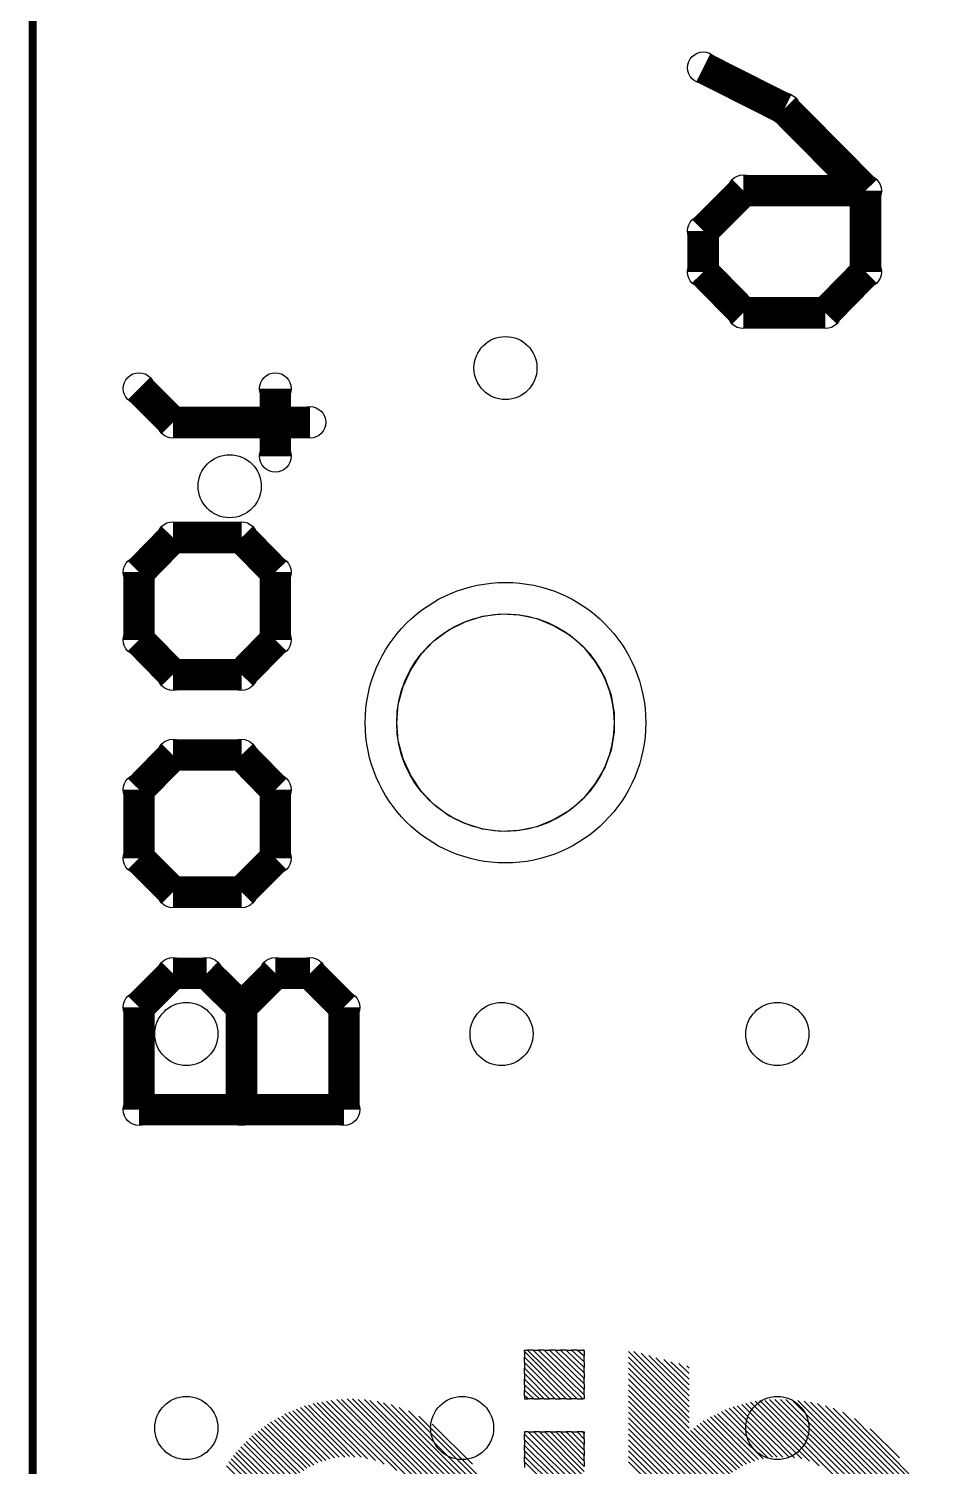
# Model space of a CAD drawing. Extents: x 0 to 23.8, y 0 to 22.7.
# Drawn here: x 2.824 to 5.718, y 15.152 to 19.785 of the extents above; entities that cross this region are included whole.
import ezdxf

# ---------------------------------------------------------------- set-up
doc = ezdxf.new("R2010")
doc.units = 0
doc.layers.get('0').update_dxf_attribs({"linetype": 'CONTINUOUS'})
for name, color, linetype in [('XIAOESP32C3_GBO', 7, 'CONTINUOUS'), ('XIAOESP32C3_GBS', 6, 'CONTINUOUS'), ('XIAOESP32C3_TXT', 14, 'CONTINUOUS')]:
    doc.layers.add(name, color=color, linetype=linetype)

# ---------------------------------------------------------------- blocks, each defined once
blk = doc.blocks.new('ROUND_2')
blk.add_circle((0, 0), 0.0508)
blk = doc.blocks.new('ROUND_3')
blk.add_circle((0, 0), 0)
blk = doc.blocks.new('ROUND_26')
blk.add_circle((0, 0), 0.4521)
blk = doc.blocks.new('ROUND_24')
blk.add_circle((0, 0), 0.1016)
blk = doc.blocks.new('ROUND_69')
blk.add_circle((0, 0), 0.3505)

msp = doc.modelspace()

# ---------------------------------------------------------------- linework, layer by layer
at = {"layer": 'XIAOESP32C3_GBO'}
for points, const_width in [([(2.83718, 20.08886), (2.83718, 6.11886)], 0.0254), ([(5.26034, 19.52752), (4.99872, 19.6596)], 0.1016), ([(5.52196, 19.26336), (5.26034, 19.52752)], 0.1016), ([(4.99872, 19.13382), (5.12826, 19.26336)], 0.1016), ([(5.12826, 19.26336), (5.52196, 19.26336)], 0.1016), ([(5.52196, 19.26336), (5.52196, 19.00174)], 0.1016), ([(4.99872, 19.00174), (4.99872, 19.13382)], 0.1016), ([(5.12826, 18.86966), (4.99872, 19.00174)], 0.1016), ([(5.52196, 19.00174), (5.39242, 18.86966)], 0.1016), ([(5.39242, 18.86966), (5.12826, 18.86966)], 0.1016), ([(3.2893, 18.5166), (3.18008, 18.62582)], 0.1016), ([(3.6195, 18.62582), (3.6195, 18.40738)], 0.1016), ([(3.73126, 18.5166), (3.2893, 18.5166)], 0.1016), ([(3.18008, 18.034), (3.2893, 18.14576)], 0.1016), ([(3.2893, 18.14576), (3.51028, 18.14576)], 0.1016), ([(3.51028, 18.14576), (3.6195, 18.034)], 0.1016), ([(3.18008, 17.81556), (3.18008, 18.034)], 0.1016), ([(3.6195, 18.034), (3.6195, 17.81556)], 0.1016), ([(3.2893, 17.7038), (3.18008, 17.81556)], 0.1016), ([(3.6195, 17.81556), (3.51028, 17.7038)], 0.1016), ([(3.51028, 17.7038), (3.2893, 17.7038)], 0.1016), ([(3.18008, 17.33296), (3.2893, 17.44472)], 0.1016), ([(3.2893, 17.44472), (3.51028, 17.44472)], 0.1016), ([(3.51028, 17.44472), (3.6195, 17.33296)], 0.1016), ([(3.18008, 17.11198), (3.18008, 17.33296)], 0.1016), ([(3.6195, 17.33296), (3.6195, 17.11198)], 0.1016), ([(3.2893, 17.00276), (3.18008, 17.11198)], 0.1016), ([(3.6195, 17.11198), (3.51028, 17.00276)], 0.1016), ([(3.51028, 17.00276), (3.2893, 17.00276)], 0.1016), ([(3.2893, 16.74114), (3.18008, 16.63192)], 0.1016), ([(3.39852, 16.74114), (3.2893, 16.74114)], 0.1016), ([(3.51028, 16.63192), (3.39852, 16.74114)], 0.1016), ([(3.6195, 16.74114), (3.51028, 16.63192)], 0.1016), ([(3.73126, 16.74114), (3.6195, 16.74114)], 0.1016), ([(3.84048, 16.63192), (3.73126, 16.74114)], 0.1016), ([(3.18008, 16.63192), (3.18008, 16.30172)], 0.1016), ([(3.51028, 16.63192), (3.51028, 16.30172)], 0.1016), ([(3.84048, 16.30172), (3.84048, 16.63192)], 0.1016), ([(3.18008, 16.30172), (3.84048, 16.30172)], 0.1016)]:
    msp.add_lwpolyline(points, dxfattribs=dict(at, const_width=const_width))
for points in [[(4.23164, 17.87398), (4.28752, 17.89176)], [(4.28752, 17.89176), (4.34594, 17.89938)], [(4.34594, 17.89938), (4.4069, 17.89684)], [(4.4069, 17.89684), (4.46278, 17.88414)], [(4.46278, 17.88414), (4.51866, 17.86128)], [(4.13004, 17.81302), (4.1783, 17.84858)], [(4.1783, 17.84858), (4.23164, 17.87398)], [(4.51866, 17.86128), (4.56946, 17.8308)], [(4.0894, 17.76984), (4.13004, 17.81302)], [(4.56946, 17.8308), (4.61518, 17.79016)], [(4.05638, 17.71904), (4.0894, 17.76984)], [(4.61518, 17.79016), (4.65074, 17.74444)], [(4.65074, 17.74444), (4.68122, 17.69364)], [(4.03098, 17.6657), (4.05638, 17.71904)], [(4.01574, 17.60728), (4.03098, 17.6657)], [(4.68122, 17.69364), (4.70154, 17.63776)], [(4.01066, 17.54886), (4.01574, 17.60728)], [(4.70154, 17.63776), (4.7117, 17.57934)], [(4.7117, 17.57934), (4.7117, 17.51838)], [(4.01574, 17.49044), (4.01066, 17.54886)], [(4.7117, 17.51838), (4.70154, 17.45996)], [(4.03098, 17.43202), (4.01574, 17.49044)], [(4.05638, 17.37868), (4.03098, 17.43202)], [(4.70154, 17.45996), (4.68122, 17.40408)], [(4.0894, 17.32788), (4.05638, 17.37868)], [(4.68122, 17.40408), (4.65074, 17.35328)], [(4.13004, 17.2847), (4.0894, 17.32788)], [(4.65074, 17.35328), (4.61518, 17.30756)], [(4.1783, 17.24914), (4.13004, 17.2847)], [(4.61518, 17.30756), (4.56946, 17.26692)], [(4.23164, 17.22374), (4.1783, 17.24914)], [(4.51866, 17.23644), (4.46278, 17.21358)], [(4.56946, 17.26692), (4.51866, 17.23644)], [(4.28752, 17.20596), (4.23164, 17.22374)], [(4.34594, 17.19834), (4.28752, 17.20596)], [(4.4069, 17.20088), (4.34594, 17.19834)], [(4.46278, 17.21358), (4.4069, 17.20088)], [(4.42214, 15.52194), (4.42214, 15.52702)], [(4.42214, 15.52702), (4.4323, 15.52702)], [(4.57454, 15.36954), (4.42214, 15.52194)], [(4.42214, 15.52194), (4.42214, 15.50416)], [(4.45008, 15.52702), (4.4323, 15.52702)], [(4.4323, 15.52702), (4.59232, 15.36954)], [(4.6101, 15.36954), (4.45008, 15.52702)], [(4.45008, 15.52702), (4.46786, 15.52702)], [(4.46786, 15.52702), (4.61518, 15.38224)], [(4.48564, 15.52702), (4.46786, 15.52702)], [(4.61518, 15.40002), (4.48564, 15.52702)], [(4.48564, 15.52702), (4.50342, 15.52702)], [(4.50342, 15.52702), (4.61518, 15.4178)], [(4.5212, 15.52702), (4.50342, 15.52702)], [(4.61518, 15.43558), (4.5212, 15.52702)], [(4.5212, 15.52702), (4.53898, 15.52702)], [(4.53898, 15.52702), (4.61518, 15.45336)], [(4.55676, 15.52702), (4.53898, 15.52702)], [(4.61518, 15.47114), (4.55676, 15.52702)], [(4.55676, 15.52702), (4.57454, 15.52702)], [(4.57454, 15.52702), (4.61518, 15.48892)], [(4.59232, 15.52702), (4.57454, 15.52702)], [(4.61518, 15.5067), (4.59232, 15.52702)], [(4.59232, 15.52702), (4.6101, 15.52702)], [(4.6101, 15.52702), (4.61518, 15.52448)], [(4.61518, 15.52702), (4.6101, 15.52702)], [(4.61518, 15.52448), (4.61518, 15.52702)], [(4.61518, 15.52448), (4.61518, 15.5067)], [(4.75742, 15.52194), (4.953, 15.32636)], [(4.953, 15.34414), (4.7752, 15.52194)], [(4.42214, 15.50416), (4.55676, 15.36954)], [(4.42214, 15.48638), (4.42214, 15.50416)], [(4.53898, 15.36954), (4.42214, 15.48638)], [(4.42214, 15.48638), (4.42214, 15.4686)], [(4.61518, 15.48892), (4.61518, 15.5067)], [(4.61518, 15.48892), (4.61518, 15.47114)], [(4.953, 15.30858), (4.75742, 15.50416)], [(4.75742, 15.48638), (4.953, 15.29334)], [(4.79806, 15.51686), (4.953, 15.36192)], [(4.953, 15.3797), (4.82346, 15.50924)], [(4.84632, 15.50162), (4.953, 15.39748)], [(4.953, 15.41526), (4.87172, 15.49654)], [(4.89458, 15.48892), (4.953, 15.43304)], [(4.953, 15.45082), (4.91998, 15.48384)], [(4.94538, 15.47622), (4.953, 15.4686)], [(4.42214, 15.4686), (4.5212, 15.36954)], [(4.42214, 15.45082), (4.42214, 15.4686)], [(4.50342, 15.36954), (4.42214, 15.45082)], [(4.42214, 15.45082), (4.42214, 15.43304)], [(4.42214, 15.43304), (4.48564, 15.36954)], [(4.42214, 15.41526), (4.42214, 15.43304)], [(4.61518, 15.45336), (4.61518, 15.47114)], [(4.61518, 15.45336), (4.61518, 15.43558)], [(4.61518, 15.4178), (4.61518, 15.43558)], [(4.953, 15.27556), (4.75742, 15.4686)], [(4.75742, 15.45082), (5.08508, 15.1257)], [(5.07492, 15.11808), (4.75742, 15.43304)], [(4.4704, 15.36954), (4.42214, 15.41526)], [(4.42214, 15.41526), (4.42214, 15.39748)], [(4.42214, 15.39748), (4.45262, 15.36954)], [(4.42214, 15.3797), (4.42214, 15.39748)], [(4.61518, 15.4178), (4.61518, 15.40002)], [(4.61518, 15.38224), (4.61518, 15.40002)], [(4.61518, 15.38224), (4.61518, 15.36954)], [(4.75742, 15.41526), (5.06476, 15.10792)], [(5.05714, 15.1003), (4.75742, 15.39748)], [(3.84302, 15.18158), (3.68808, 15.33652)], [(3.70078, 15.3416), (3.85826, 15.18412)], [(3.87604, 15.18158), (3.71348, 15.34668)], [(3.72618, 15.34922), (3.89636, 15.18158)], [(3.91668, 15.1765), (3.74142, 15.3543)], [(3.75412, 15.35684), (3.94208, 15.17142)], [(3.97002, 15.15872), (3.76936, 15.35938)], [(3.7846, 15.36192), (4.01066, 15.1384)], [(4.32054, 14.8463), (3.79984, 15.36446)], [(3.81762, 15.367), (4.32308, 14.86154)], [(4.32562, 14.87678), (3.83286, 15.367)], [(3.85064, 15.36954), (4.32562, 14.89202)], [(4.32562, 14.9098), (3.86842, 15.36954)], [(3.8862, 15.367), (4.32562, 14.92758)], [(4.32562, 14.94536), (3.90652, 15.367)], [(3.9243, 15.36446), (4.32562, 14.96568)], [(4.32054, 14.986), (3.94716, 15.36192)], [(3.96748, 15.35684), (4.318, 15.00632)], [(4.31292, 15.02918), (3.99288, 15.35176)], [(4.01828, 15.3416), (4.3053, 15.05458)], [(4.43484, 15.36954), (4.42214, 15.3797)], [(4.42214, 15.3797), (4.42214, 15.36954)], [(4.42214, 15.36954), (4.43484, 15.36954)], [(4.45262, 15.36954), (4.43484, 15.36954)], [(4.45262, 15.36954), (4.4704, 15.36954)], [(4.48564, 15.36954), (4.4704, 15.36954)], [(4.48564, 15.36954), (4.50342, 15.36954)], [(4.5212, 15.36954), (4.50342, 15.36954)], [(4.5212, 15.36954), (4.53898, 15.36954)], [(4.55676, 15.36954), (4.53898, 15.36954)], [(4.55676, 15.36954), (4.57454, 15.36954)], [(4.59232, 15.36954), (4.57454, 15.36954)], [(4.59232, 15.36954), (4.6101, 15.36954)], [(4.61518, 15.36954), (4.6101, 15.36954)], [(4.75742, 15.3797), (5.04698, 15.09014)], [(5.03936, 15.07998), (4.75742, 15.36192)], [(4.75742, 15.34414), (5.03174, 15.06982)], [(5.08254, 15.33906), (5.23748, 15.18158)], [(5.25526, 15.18158), (5.09524, 15.34414)], [(5.10794, 15.34668), (5.27558, 15.18158)], [(5.29336, 15.17904), (5.12318, 15.35176)], [(5.13588, 15.3543), (5.31622, 15.1765)], [(5.34162, 15.16888), (5.15112, 15.35938)], [(5.16636, 15.36192), (5.3721, 15.15364)], [(5.42798, 15.11554), (5.1816, 15.36446)], [(5.19684, 15.36446), (5.71246, 14.84884)], [(5.715, 14.86662), (5.21208, 15.367)], [(5.22986, 15.367), (5.71754, 14.88186)], [(5.71754, 14.8971), (5.24764, 15.367)], [(5.26542, 15.367), (5.71754, 14.91488)], [(5.71754, 14.93266), (5.2832, 15.367)], [(5.30352, 15.36446), (5.71754, 14.95298)], [(5.715, 14.97076), (5.32384, 15.36192)], [(5.34416, 15.35938), (5.71246, 14.99108)], [(5.70738, 15.01394), (5.36702, 15.3543)], [(5.39242, 15.34668), (5.69976, 15.03934)], [(5.69214, 15.06474), (5.41782, 15.33906)], [(3.60426, 15.29588), (3.74396, 15.15618)], [(3.75666, 15.1638), (3.61696, 15.30096)], [(3.62712, 15.30858), (3.76936, 15.16888)], [(3.78206, 15.17142), (3.63982, 15.31366)], [(3.64998, 15.32128), (3.79476, 15.1765)], [(3.81, 15.17904), (3.66268, 15.32636)], [(3.67538, 15.33144), (3.82524, 15.18158)], [(4.29514, 15.08506), (4.04876, 15.33144)], [(4.08178, 15.31366), (4.27736, 15.11808)], [(5.02666, 15.05966), (4.75742, 15.32636)], [(4.75742, 15.30858), (5.01904, 15.0495)], [(5.01396, 15.0368), (4.75742, 15.2908)], [(4.98856, 15.2908), (5.12572, 15.15364)], [(5.13842, 15.15872), (4.99872, 15.29842)], [(5.01142, 15.3035), (5.15112, 15.1638)], [(5.16382, 15.16888), (5.02158, 15.31112)], [(5.03428, 15.3162), (5.17652, 15.17396)], [(5.19176, 15.1765), (5.04444, 15.32128)], [(5.05714, 15.3289), (5.207, 15.17904)], [(5.22224, 15.18158), (5.06984, 15.33398)], [(5.4483, 15.32636), (5.67944, 15.09522)], [(5.66166, 15.12824), (5.4864, 15.30604)], [(3.6703, 15.10538), (3.53568, 15.24254)], [(3.5433, 15.25016), (3.68046, 15.11554)], [(3.69062, 15.12316), (3.55346, 15.25778)], [(3.56362, 15.2654), (3.69824, 15.13078)], [(3.71094, 15.1384), (3.57378, 15.27302)], [(3.58394, 15.28064), (3.7211, 15.14602)], [(3.73126, 15.1511), (3.5941, 15.28826)], [(4.2545, 15.15872), (4.12496, 15.28826)], [(4.43484, 15.26286), (4.42214, 15.26286)], [(4.42214, 15.26286), (4.42214, 15.25524)], [(4.42214, 15.23746), (4.42214, 15.25524)], [(4.42214, 15.25524), (4.61518, 15.06474)], [(4.61518, 15.08252), (4.43484, 15.26286)], [(4.43484, 15.26286), (4.45262, 15.26286)], [(4.45262, 15.26286), (4.61518, 15.1003)], [(4.4704, 15.26286), (4.45262, 15.26286)], [(4.61518, 15.11808), (4.4704, 15.26286)], [(4.4704, 15.26286), (4.48818, 15.26286)], [(4.48818, 15.26286), (4.61518, 15.13586)], [(4.50596, 15.26286), (4.48818, 15.26286)], [(4.61518, 15.1511), (4.50596, 15.26286)], [(4.50596, 15.26286), (4.52374, 15.26286)], [(4.52374, 15.26286), (4.61518, 15.16888)], [(4.53898, 15.26286), (4.52374, 15.26286)], [(4.61518, 15.18666), (4.53898, 15.26286)], [(4.53898, 15.26286), (4.55676, 15.26286)], [(4.55676, 15.26286), (4.61518, 15.20444)], [(4.57454, 15.26286), (4.55676, 15.26286)], [(4.61518, 15.22222), (4.57454, 15.26286)], [(4.57454, 15.26286), (4.59232, 15.26286)], [(4.59232, 15.26286), (4.61518, 15.24)], [(4.6101, 15.26286), (4.59232, 15.26286)], [(4.61518, 15.25778), (4.6101, 15.26286)], [(4.6101, 15.26286), (4.61518, 15.26286)], [(4.61518, 15.26286), (4.61518, 15.25778)], [(4.61518, 15.24), (4.61518, 15.25778)], [(4.75742, 15.27302), (5.00634, 15.0241)], [(5.00126, 15.0114), (4.75742, 15.25524)], [(5.0927, 15.13332), (4.95808, 15.26794)], [(4.96824, 15.27556), (5.1054, 15.14094)], [(5.11556, 15.14602), (4.9784, 15.28318)], [(5.63118, 15.17904), (5.5372, 15.27302)], [(3.4925, 15.19682), (3.6322, 15.05712)], [(3.63982, 15.06728), (3.50012, 15.20444)], [(3.50774, 15.2146), (3.64744, 15.07744)], [(3.65506, 15.0876), (3.5179, 15.22476)], [(3.52552, 15.23238), (3.66268, 15.09776)], [(4.61518, 15.04696), (4.42214, 15.23746)], [(4.42214, 15.23746), (4.42214, 15.21968)], [(4.42214, 15.2019), (4.42214, 15.21968)], [(4.42214, 15.21968), (4.61518, 15.02918)], [(4.61518, 15.0114), (4.42214, 15.2019)], [(4.42214, 15.2019), (4.42214, 15.18412)], [(4.61518, 15.24), (4.61518, 15.22222)], [(4.61518, 15.20444), (4.61518, 15.22222)], [(4.61518, 15.20444), (4.61518, 15.18666)], [(4.75742, 15.23746), (4.99618, 14.9987)], [(4.99364, 14.986), (4.75742, 15.21968)], [(4.75742, 15.2019), (4.98856, 14.97076)], [(3.46202, 15.15364), (3.60934, 15.00886)], [(3.61442, 15.02156), (3.46964, 15.16634)], [(3.47726, 15.1765), (3.6195, 15.03426)], [(3.62712, 15.04442), (3.48488, 15.18666)], [(4.42214, 15.16634), (4.42214, 15.18412)], [(4.42214, 15.18412), (4.61518, 14.99362)], [(4.61518, 14.97584), (4.42214, 15.16634)], [(4.42214, 15.16634), (4.42214, 15.14856)], [(4.61518, 15.16888), (4.61518, 15.18666)], [(4.61518, 15.16888), (4.61518, 15.1511)], [(4.98602, 14.95806), (4.75742, 15.18412)], [(4.75742, 15.16634), (4.98348, 14.94028)]]:
    msp.add_lwpolyline(points, dxfattribs=at)
at = {"layer": 'XIAOESP32C3_GBS', "const_width": 0.0254}
msp.add_lwpolyline([(2.83718, 20.08886), (2.83718, 6.11886)], dxfattribs=at)
at = {"layer": 'XIAOESP32C3_GBS'}
for points in [[(4.23164, 17.87398), (4.28752, 17.89176)], [(4.28752, 17.89176), (4.34594, 17.89938)], [(4.34594, 17.89938), (4.4069, 17.89684)], [(4.4069, 17.89684), (4.46278, 17.88414)], [(4.46278, 17.88414), (4.51866, 17.86128)], [(4.13004, 17.81302), (4.1783, 17.84858)], [(4.1783, 17.84858), (4.23164, 17.87398)], [(4.51866, 17.86128), (4.56946, 17.8308)], [(4.0894, 17.76984), (4.13004, 17.81302)], [(4.56946, 17.8308), (4.61518, 17.79016)], [(4.05638, 17.71904), (4.0894, 17.76984)], [(4.61518, 17.79016), (4.65074, 17.74444)], [(4.65074, 17.74444), (4.68122, 17.69364)], [(4.03098, 17.6657), (4.05638, 17.71904)], [(4.01574, 17.60728), (4.03098, 17.6657)], [(4.68122, 17.69364), (4.70154, 17.63776)], [(4.01066, 17.54886), (4.01574, 17.60728)], [(4.70154, 17.63776), (4.7117, 17.57934)], [(4.7117, 17.57934), (4.7117, 17.51838)], [(4.01574, 17.49044), (4.01066, 17.54886)], [(4.7117, 17.51838), (4.70154, 17.45996)], [(4.03098, 17.43202), (4.01574, 17.49044)], [(4.05638, 17.37868), (4.03098, 17.43202)], [(4.70154, 17.45996), (4.68122, 17.40408)], [(4.0894, 17.32788), (4.05638, 17.37868)], [(4.68122, 17.40408), (4.65074, 17.35328)], [(4.13004, 17.2847), (4.0894, 17.32788)], [(4.65074, 17.35328), (4.61518, 17.30756)], [(4.1783, 17.24914), (4.13004, 17.2847)], [(4.61518, 17.30756), (4.56946, 17.26692)], [(4.23164, 17.22374), (4.1783, 17.24914)], [(4.51866, 17.23644), (4.46278, 17.21358)], [(4.56946, 17.26692), (4.51866, 17.23644)], [(4.28752, 17.20596), (4.23164, 17.22374)], [(4.34594, 17.19834), (4.28752, 17.20596)], [(4.4069, 17.20088), (4.34594, 17.19834)], [(4.46278, 17.21358), (4.4069, 17.20088)]]:
    msp.add_lwpolyline(points, dxfattribs=at)

# ---------------------------------------------------------------- block references
at = {"layer": 'XIAOESP32C3_GBO'}
for name, p in [('ROUND_2', (4.99872, 19.6596)), ('ROUND_2', (5.26034, 19.52752)), ('ROUND_2', (5.12826, 19.26336)), ('ROUND_2', (5.12826, 19.26336)), ('ROUND_2', (5.52196, 19.26336)), ('ROUND_2', (5.52196, 19.26336)), ('ROUND_2', (4.99872, 19.13382)), ('ROUND_2', (4.99872, 19.00174)), ('ROUND_2', (5.52196, 19.00174)), ('ROUND_2', (5.12826, 18.86966)), ('ROUND_2', (5.39242, 18.86966)), ('ROUND_2', (3.18008, 18.62582)), ('ROUND_2', (3.6195, 18.62582)), ('ROUND_2', (3.2893, 18.5166)), ('ROUND_2', (3.73126, 18.5166)), ('ROUND_2', (3.6195, 18.40738)), ('ROUND_2', (3.2893, 18.14576)), ('ROUND_2', (3.2893, 18.14576)), ('ROUND_2', (3.51028, 18.14576)), ('ROUND_2', (3.18008, 18.034)), ('ROUND_2', (3.6195, 18.034)), ('ROUND_3', (4.34594, 17.89938)), ('ROUND_3', (4.4069, 17.89684)), ('ROUND_3', (4.28752, 17.89176)), ('ROUND_3', (4.46278, 17.88414)), ('ROUND_3', (4.23164, 17.87398)), ('ROUND_3', (4.51866, 17.86128)), ('ROUND_3', (4.1783, 17.84858)), ('ROUND_2', (3.18008, 17.81556)), ('ROUND_2', (3.6195, 17.81556)), ('ROUND_3', (4.56946, 17.8308)), ('ROUND_3', (4.13004, 17.81302)), ('ROUND_3', (4.61518, 17.79016)), ('ROUND_3', (4.0894, 17.76984)), ('ROUND_3', (4.65074, 17.74444)), ('ROUND_2', (3.2893, 17.7038)), ('ROUND_2', (3.51028, 17.7038)), ('ROUND_3', (4.05638, 17.71904)), ('ROUND_3', (4.68122, 17.69364)), ('ROUND_3', (4.03098, 17.6657)), ('ROUND_3', (4.70154, 17.63776)), ('ROUND_3', (4.01574, 17.60728)), ('ROUND_3', (4.7117, 17.57934)), ('ROUND_3', (4.01066, 17.54886)), ('ROUND_3', (4.01066, 17.54886)), ('ROUND_3', (4.7117, 17.51838)), ('ROUND_3', (4.01574, 17.49044)), ('ROUND_2', (3.2893, 17.44472)), ('ROUND_2', (3.2893, 17.44472)), ('ROUND_2', (3.51028, 17.44472)), ('ROUND_3', (4.70154, 17.45996)), ('ROUND_3', (4.03098, 17.43202)), ('ROUND_3', (4.68122, 17.40408)), ('ROUND_3', (4.05638, 17.37868)), ('ROUND_2', (3.18008, 17.33296)), ('ROUND_2', (3.6195, 17.33296)), ('ROUND_3', (4.65074, 17.35328)), ('ROUND_3', (4.0894, 17.32788)), ('ROUND_3', (4.61518, 17.30756)), ('ROUND_3', (4.13004, 17.2847)), ('ROUND_3', (4.56946, 17.26692)), ('ROUND_3', (4.1783, 17.24914)), ('ROUND_3', (4.51866, 17.23644)), ('ROUND_3', (4.23164, 17.22374)), ('ROUND_3', (4.46278, 17.21358)), ('ROUND_3', (4.28752, 17.20596)), ('ROUND_3', (4.4069, 17.20088)), ('ROUND_3', (4.34594, 17.19834)), ('ROUND_2', (3.18008, 17.11198)), ('ROUND_2', (3.6195, 17.11198)), ('ROUND_2', (3.2893, 17.00276)), ('ROUND_2', (3.51028, 17.00276)), ('ROUND_2', (3.2893, 16.74114)), ('ROUND_2', (3.2893, 16.74114)), ('ROUND_2', (3.39852, 16.74114)), ('ROUND_2', (3.6195, 16.74114)), ('ROUND_2', (3.73126, 16.74114)), ('ROUND_2', (3.18008, 16.63192)), ('ROUND_2', (3.51028, 16.63192)), ('ROUND_2', (3.51028, 16.63192)), ('ROUND_2', (3.84048, 16.63192)), ('ROUND_2', (3.18008, 16.30172)), ('ROUND_2', (3.51028, 16.30172)), ('ROUND_2', (3.84048, 16.30172)), ('ROUND_3', (4.45008, 15.52702)), ('ROUND_3', (4.46786, 15.52702)), ('ROUND_3', (4.48564, 15.52702)), ('ROUND_3', (4.50342, 15.52702)), ('ROUND_3', (4.5212, 15.52702)), ('ROUND_3', (4.53898, 15.52702)), ('ROUND_3', (4.55676, 15.52702)), ('ROUND_3', (4.57454, 15.52702)), ('ROUND_3', (4.59232, 15.52702)), ('ROUND_3', (4.6101, 15.52702)), ('ROUND_3', (4.61518, 15.52702)), ('ROUND_3', (4.6101, 15.52702)), ('ROUND_3', (4.59232, 15.52702)), ('ROUND_3', (4.57454, 15.52702)), ('ROUND_3', (4.55676, 15.52702)), ('ROUND_3', (4.53898, 15.52702)), ('ROUND_3', (4.5212, 15.52702)), ('ROUND_3', (4.50342, 15.52702)), ('ROUND_3', (4.48564, 15.52702)), ('ROUND_3', (4.46786, 15.52702)), ('ROUND_3', (4.45008, 15.52702)), ('ROUND_3', (4.4323, 15.52702)), ('ROUND_3', (4.42214, 15.52702)), ('ROUND_3', (4.4323, 15.52702)), ('ROUND_3', (4.61518, 15.52448)), ('ROUND_3', (4.61518, 15.52448)), ('ROUND_3', (4.75742, 15.52194)), ('ROUND_3', (4.7752, 15.52194)), ('ROUND_3', (4.42214, 15.52194)), ('ROUND_3', (4.42214, 15.52194)), ('ROUND_3', (4.79806, 15.51686)), ('ROUND_3', (4.82346, 15.50924)), ('ROUND_3', (4.61518, 15.5067)), ('ROUND_3', (4.61518, 15.5067)), ('ROUND_3', (4.75742, 15.50416)), ('ROUND_3', (4.42214, 15.50416)), ('ROUND_3', (4.42214, 15.50416)), ('ROUND_3', (4.84632, 15.50162)), ('ROUND_3', (4.87172, 15.49654)), ('ROUND_3', (4.89458, 15.48892)), ('ROUND_3', (4.61518, 15.48892)), ('ROUND_3', (4.61518, 15.48892)), ('ROUND_3', (4.75742, 15.48638)), ('ROUND_3', (4.42214, 15.48638)), ('ROUND_3', (4.42214, 15.48638)), ('ROUND_3', (4.91998, 15.48384)), ('ROUND_3', (4.94538, 15.47622)), ('ROUND_3', (4.61518, 15.47114)), ('ROUND_3', (4.61518, 15.47114)), ('ROUND_3', (4.75742, 15.4686)), ('ROUND_3', (4.953, 15.4686)), ('ROUND_3', (4.42214, 15.4686)), ('ROUND_3', (4.42214, 15.4686)), ('ROUND_3', (4.61518, 15.45336)), ('ROUND_3', (4.61518, 15.45336)), ('ROUND_3', (4.953, 15.45082)), ('ROUND_3', (4.75742, 15.45082)), ('ROUND_3', (4.42214, 15.45082)), ('ROUND_3', (4.42214, 15.45082)), ('ROUND_3', (4.61518, 15.43558)), ('ROUND_3', (4.61518, 15.43558)), ('ROUND_3', (4.953, 15.43304)), ('ROUND_3', (4.75742, 15.43304)), ('ROUND_3', (4.42214, 15.43304)), ('ROUND_3', (4.42214, 15.43304)), ('ROUND_3', (4.61518, 15.4178)), ('ROUND_3', (4.61518, 15.4178)), ('ROUND_3', (4.953, 15.41526)), ('ROUND_3', (4.75742, 15.41526)), ('ROUND_3', (4.42214, 15.41526)), ('ROUND_3', (4.42214, 15.41526)), ('ROUND_3', (4.61518, 15.40002)), ('ROUND_3', (4.61518, 15.40002)), ('ROUND_3', (4.953, 15.39748)), ('ROUND_3', (4.75742, 15.39748)), ('ROUND_3', (4.42214, 15.39748)), ('ROUND_3', (4.42214, 15.39748)), ('ROUND_3', (4.61518, 15.38224)), ('ROUND_3', (4.61518, 15.38224)), ('ROUND_3', (4.953, 15.3797)), ('ROUND_3', (4.75742, 15.3797)), ('ROUND_3', (4.42214, 15.3797)), ('ROUND_3', (4.42214, 15.3797)), ('ROUND_3', (3.85064, 15.36954)), ('ROUND_3', (3.86842, 15.36954)), ('ROUND_3', (4.61518, 15.36954)), ('ROUND_3', (4.6101, 15.36954)), ('ROUND_3', (4.59232, 15.36954)), ('ROUND_3', (4.57454, 15.36954)), ('ROUND_3', (4.55676, 15.36954)), ('ROUND_3', (4.53898, 15.36954)), ('ROUND_3', (4.5212, 15.36954)), ('ROUND_3', (4.50342, 15.36954)), ('ROUND_3', (4.48564, 15.36954)), ('ROUND_3', (4.4704, 15.36954)), ('ROUND_3', (4.45262, 15.36954)), ('ROUND_3', (4.43484, 15.36954)), ('ROUND_3', (4.42214, 15.36954)), ('ROUND_3', (4.43484, 15.36954)), ('ROUND_3', (4.45262, 15.36954)), ('ROUND_3', (4.4704, 15.36954)), ('ROUND_3', (4.48564, 15.36954)), ('ROUND_3', (4.50342, 15.36954)), ('ROUND_3', (4.5212, 15.36954)), ('ROUND_3', (4.53898, 15.36954)), ('ROUND_3', (4.55676, 15.36954)), ('ROUND_3', (4.57454, 15.36954)), ('ROUND_3', (4.59232, 15.36954)), ('ROUND_3', (4.6101, 15.36954)), ('ROUND_3', (5.2832, 15.367)), ('ROUND_3', (5.26542, 15.367)), ('ROUND_3', (5.24764, 15.367)), ('ROUND_3', (5.22986, 15.367)), ('ROUND_3', (5.21208, 15.367)), ('ROUND_3', (3.81762, 15.367)), ('ROUND_3', (3.83286, 15.367)), ('ROUND_3', (3.8862, 15.367)), ('ROUND_3', (3.90652, 15.367)), ('ROUND_3', (5.30352, 15.36446)), ('ROUND_3', (5.19684, 15.36446)), ('ROUND_3', (5.1816, 15.36446)), ('ROUND_3', (3.79984, 15.36446)), ('ROUND_3', (3.9243, 15.36446)), ('ROUND_3', (5.32384, 15.36192)), ('ROUND_3', (5.16636, 15.36192)), ('ROUND_3', (4.953, 15.36192)), ('ROUND_3', (4.75742, 15.36192)), ('ROUND_3', (3.7846, 15.36192)), ('ROUND_3', (3.94716, 15.36192)), ('ROUND_3', (5.34416, 15.35938)), ('ROUND_3', (5.15112, 15.35938)), ('ROUND_3', (3.76936, 15.35938)), ('ROUND_3', (3.75412, 15.35684)), ('ROUND_3', (3.96748, 15.35684)), ('ROUND_3', (5.36702, 15.3543)), ('ROUND_3', (5.13588, 15.3543)), ('ROUND_3', (3.74142, 15.3543)), ('ROUND_3', (5.12318, 15.35176)), ('ROUND_3', (3.99288, 15.35176)), ('ROUND_3', (3.72618, 15.34922)), ('ROUND_3', (5.39242, 15.34668)), ('ROUND_3', (5.10794, 15.34668)), ('ROUND_3', (3.71348, 15.34668)), ('ROUND_3', (5.09524, 15.34414)), ('ROUND_3', (4.953, 15.34414)), ('ROUND_3', (4.75742, 15.34414)), ('ROUND_3', (3.70078, 15.3416)), ('ROUND_3', (4.01828, 15.3416)), ('ROUND_3', (5.41782, 15.33906)), ('ROUND_3', (5.08254, 15.33906)), ('ROUND_3', (3.68808, 15.33652)), ('ROUND_3', (5.06984, 15.33398)), ('ROUND_3', (3.67538, 15.33144)), ('ROUND_3', (4.04876, 15.33144)), ('ROUND_3', (5.05714, 15.3289)), ('ROUND_3', (5.4483, 15.32636)), ('ROUND_3', (4.953, 15.32636)), ('ROUND_3', (4.75742, 15.32636)), ('ROUND_3', (3.66268, 15.32636)), ('ROUND_3', (5.04444, 15.32128)), ('ROUND_3', (3.64998, 15.32128)), ('ROUND_3', (5.03428, 15.3162)), ('ROUND_3', (3.63982, 15.31366)), ('ROUND_3', (4.08178, 15.31366)), ('ROUND_3', (5.02158, 15.31112)), ('ROUND_3', (4.953, 15.30858)), ('ROUND_3', (4.75742, 15.30858)), ('ROUND_3', (3.62712, 15.30858)), ('ROUND_3', (5.4864, 15.30604)), ('ROUND_3', (5.01142, 15.3035)), ('ROUND_3', (3.61696, 15.30096)), ('ROUND_3', (4.99872, 15.29842)), ('ROUND_3', (3.60426, 15.29588)), ('ROUND_3', (4.953, 15.29334)), ('ROUND_3', (4.98856, 15.2908)), ('ROUND_3', (4.75742, 15.2908)), ('ROUND_3', (3.5941, 15.28826)), ('ROUND_3', (4.12496, 15.28826)), ('ROUND_3', (4.9784, 15.28318)), ('ROUND_3', (3.58394, 15.28064)), ('ROUND_3', (4.96824, 15.27556)), ('ROUND_3', (4.953, 15.27556)), ('ROUND_3', (4.75742, 15.27302)), ('ROUND_3', (3.57378, 15.27302)), ('ROUND_3', (5.5372, 15.27302)), ('ROUND_3', (4.95808, 15.26794)), ('ROUND_3', (3.56362, 15.2654)), ('ROUND_3', (4.43484, 15.26286)), ('ROUND_3', (4.45262, 15.26286)), ('ROUND_3', (4.4704, 15.26286)), ('ROUND_3', (4.48818, 15.26286)), ('ROUND_3', (4.50596, 15.26286)), ('ROUND_3', (4.52374, 15.26286)), ('ROUND_3', (4.53898, 15.26286)), ('ROUND_3', (4.55676, 15.26286)), ('ROUND_3', (4.57454, 15.26286)), ('ROUND_3', (4.59232, 15.26286)), ('ROUND_3', (4.6101, 15.26286)), ('ROUND_3', (4.61518, 15.26286)), ('ROUND_3', (4.6101, 15.26286)), ('ROUND_3', (4.59232, 15.26286)), ('ROUND_3', (4.57454, 15.26286)), ('ROUND_3', (4.55676, 15.26286)), ('ROUND_3', (4.53898, 15.26286)), ('ROUND_3', (4.52374, 15.26286)), ('ROUND_3', (4.50596, 15.26286)), ('ROUND_3', (4.48818, 15.26286)), ('ROUND_3', (4.4704, 15.26286)), ('ROUND_3', (4.45262, 15.26286)), ('ROUND_3', (4.43484, 15.26286)), ('ROUND_3', (4.42214, 15.26286)), ('ROUND_3', (4.61518, 15.25778)), ('ROUND_3', (4.61518, 15.25778)), ('ROUND_3', (3.55346, 15.25778)), ('ROUND_3', (4.75742, 15.25524)), ('ROUND_3', (4.42214, 15.25524)), ('ROUND_3', (4.42214, 15.25524)), ('ROUND_3', (3.5433, 15.25016)), ('ROUND_3', (3.53568, 15.24254)), ('ROUND_3', (4.61518, 15.24)), ('ROUND_3', (4.61518, 15.24)), ('ROUND_3', (4.75742, 15.23746)), ('ROUND_3', (4.42214, 15.23746)), ('ROUND_3', (4.42214, 15.23746)), ('ROUND_3', (3.52552, 15.23238)), ('ROUND_3', (3.5179, 15.22476)), ('ROUND_3', (4.61518, 15.22222)), ('ROUND_3', (4.61518, 15.22222)), ('ROUND_3', (4.75742, 15.21968)), ('ROUND_3', (4.42214, 15.21968)), ('ROUND_3', (4.42214, 15.21968)), ('ROUND_3', (3.50774, 15.2146)), ('ROUND_3', (4.61518, 15.20444)), ('ROUND_3', (4.61518, 15.20444)), ('ROUND_3', (3.50012, 15.20444)), ('ROUND_3', (4.75742, 15.2019)), ('ROUND_3', (4.42214, 15.2019)), ('ROUND_3', (4.42214, 15.2019)), ('ROUND_3', (3.4925, 15.19682)), ('ROUND_3', (4.61518, 15.18666)), ('ROUND_3', (4.61518, 15.18666)), ('ROUND_3', (3.48488, 15.18666)), ('ROUND_3', (4.75742, 15.18412)), ('ROUND_3', (4.42214, 15.18412)), ('ROUND_3', (4.42214, 15.18412)), ('ROUND_3', (3.85826, 15.18412)), ('ROUND_3', (5.27558, 15.18158)), ('ROUND_3', (5.25526, 15.18158)), ('ROUND_3', (5.23748, 15.18158)), ('ROUND_3', (5.22224, 15.18158)), ('ROUND_3', (3.82524, 15.18158)), ('ROUND_3', (3.84302, 15.18158)), ('ROUND_3', (3.87604, 15.18158)), ('ROUND_3', (3.89636, 15.18158)), ('ROUND_3', (5.29336, 15.17904)), ('ROUND_3', (5.207, 15.17904)), ('ROUND_3', (3.81, 15.17904)), ('ROUND_3', (5.63118, 15.17904)), ('ROUND_3', (5.31622, 15.1765)), ('ROUND_3', (5.19176, 15.1765)), ('ROUND_3', (3.47726, 15.1765)), ('ROUND_3', (3.79476, 15.1765)), ('ROUND_3', (3.91668, 15.1765)), ('ROUND_3', (5.17652, 15.17396)), ('ROUND_3', (3.78206, 15.17142)), ('ROUND_3', (3.94208, 15.17142)), ('ROUND_3', (5.34162, 15.16888)), ('ROUND_3', (5.16382, 15.16888)), ('ROUND_3', (4.61518, 15.16888)), ('ROUND_3', (4.61518, 15.16888)), ('ROUND_3', (3.76936, 15.16888)), ('ROUND_3', (4.75742, 15.16634)), ('ROUND_3', (4.42214, 15.16634)), ('ROUND_3', (4.42214, 15.16634)), ('ROUND_3', (3.46964, 15.16634)), ('ROUND_3', (5.15112, 15.1638)), ('ROUND_3', (3.75666, 15.1638)), ('ROUND_3', (5.13842, 15.15872)), ('ROUND_3', (3.97002, 15.15872)), ('ROUND_3', (4.2545, 15.15872)), ('ROUND_3', (3.74396, 15.15618)), ('ROUND_3', (5.3721, 15.15364)), ('ROUND_3', (5.12572, 15.15364)), ('ROUND_3', (3.46202, 15.15364))]:
    msp.add_blockref(name, p, dxfattribs=at)
at = {"layer": 'XIAOESP32C3_GBS'}
for name, p in [('ROUND_26', (4.36118, 17.54886)), ('ROUND_3', (4.34594, 17.89938)), ('ROUND_3', (4.4069, 17.89684)), ('ROUND_3', (4.28752, 17.89176)), ('ROUND_3', (4.46278, 17.88414)), ('ROUND_3', (4.23164, 17.87398)), ('ROUND_3', (4.51866, 17.86128)), ('ROUND_3', (4.1783, 17.84858)), ('ROUND_3', (4.56946, 17.8308)), ('ROUND_3', (4.13004, 17.81302)), ('ROUND_3', (4.61518, 17.79016)), ('ROUND_3', (4.0894, 17.76984)), ('ROUND_3', (4.65074, 17.74444)), ('ROUND_3', (4.05638, 17.71904)), ('ROUND_3', (4.68122, 17.69364)), ('ROUND_3', (4.03098, 17.6657)), ('ROUND_3', (4.70154, 17.63776)), ('ROUND_3', (4.01574, 17.60728)), ('ROUND_3', (4.7117, 17.57934)), ('ROUND_3', (4.01066, 17.54886)), ('ROUND_3', (4.01066, 17.54886)), ('ROUND_3', (4.7117, 17.51838)), ('ROUND_3', (4.01574, 17.49044)), ('ROUND_3', (4.70154, 17.45996)), ('ROUND_3', (4.03098, 17.43202)), ('ROUND_3', (4.68122, 17.40408)), ('ROUND_3', (4.05638, 17.37868)), ('ROUND_3', (4.65074, 17.35328)), ('ROUND_3', (4.0894, 17.32788)), ('ROUND_3', (4.61518, 17.30756)), ('ROUND_3', (4.13004, 17.2847)), ('ROUND_3', (4.56946, 17.26692)), ('ROUND_3', (4.1783, 17.24914)), ('ROUND_3', (4.51866, 17.23644)), ('ROUND_3', (4.23164, 17.22374)), ('ROUND_3', (4.46278, 17.21358)), ('ROUND_3', (4.28752, 17.20596)), ('ROUND_3', (4.4069, 17.20088)), ('ROUND_3', (4.34594, 17.19834))]:
    msp.add_blockref(name, p, dxfattribs=at)
at = {"layer": 'XIAOESP32C3_TXT'}
for name, p in [('ROUND_24', (4.36118, 18.69186)), ('ROUND_24', (3.47218, 18.31086)), ('ROUND_69', (4.36118, 17.54886)), ('ROUND_24', (3.33248, 16.54556)), ('ROUND_24', (4.34848, 16.54556)), ('ROUND_24', (5.23748, 16.54556)), ('ROUND_24', (3.33248, 15.27556)), ('ROUND_24', (4.22148, 15.27556)), ('ROUND_24', (5.23748, 15.27556))]:
    msp.add_blockref(name, p, dxfattribs=at)

doc.saveas('drawing.dxf')
